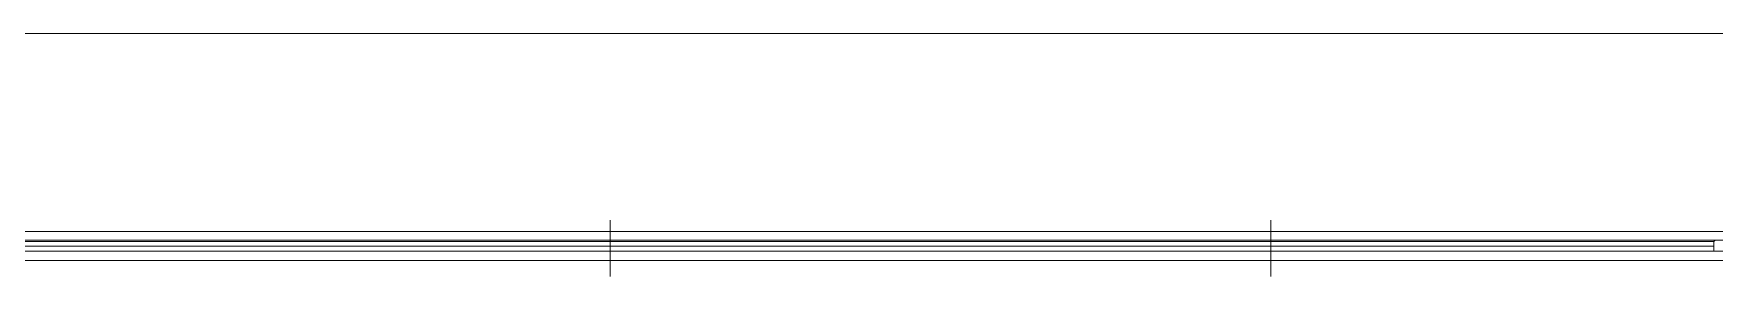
# Model space of a CAD drawing. Header units: millimetres. Extents: x 70151 to 230897, y 35202 to 113211.
# Drawn here: x 174879.1 to 175065.9, y 71113.1 to 71140.1 of the extents above; entities that cross this region are included whole.
import ezdxf

# ---------------------------------------------------------------- set-up
doc = ezdxf.new("R2010")
doc.units = ezdxf.units.MM
doc.header["$LTSCALE"] = 50
doc.layers.add('2-con', color=2, linetype='Continuous')
doc.layers.add('mark-B', color=2, linetype='Continuous', lineweight=20)

# ---------------------------------------------------------------- blocks, each defined once
blk = doc.blocks.new('무풍1way 일반')
at = {"layer": 'mark-B'}
for p, q in [((-364.17, -332.68), (-364.17, -337.43)), ((-364.17, -337.57), (-364.17, -332.93)), ((-364.17, -333.08), (-364.17, -335.12)), ((-364.17, -333.78), (-364.17, -333.1)), ((-364.17, -333.44), (-364.17, -338.93)), ((-364.17, -334.62), (-364.17, -333.56)), ((-364.17, -335.68), (-364.17, -333.78)), ((-364.17, -333.79), (-364.17, -334.37)), ((-364.17, -333.93), (-364.17, -337.94)), ((-290.77, -332.68), (-290.77, -337.43)), ((-290.77, -337.57), (-290.77, -332.93)), ((-290.77, -333.08), (-290.77, -335.12)), ((-290.77, -333.78), (-290.77, -333.1)), ((-290.77, -333.44), (-290.77, -338.93)), ((-290.77, -334.62), (-290.77, -333.56)), ((-290.77, -335.68), (-290.77, -333.78)), ((-290.77, -333.79), (-290.77, -334.37)), ((-290.77, -333.93), (-290.77, -337.94)), ((-364.17, -338.1), (-364.17, -334.6)), ((-364.17, -335.12), (-364.17, -335.73)), ((-290.77, -338.1), (-290.77, -334.6)), ((-290.77, -335.12), (-290.77, -335.73)), ((-364.17, -337.43), (-364.17, -338.28)), ((-364.17, -338.03), (-364.17, -337.57)), ((-290.77, -337.43), (-290.77, -338.28)), ((-290.77, -338.03), (-290.77, -337.57))]:
    blk.add_line(p, q, dxfattribs=at)
for points, knots in [([(-416.54, -334.47), (-405.85, -334.47), (-395.16, -334.47), (-373.79, -334.47), (-363.1, -334.47), (-331.04, -334.47), (-309.67, -334.47), (-245.55, -334.47), (-202.8, -334.47), (-160.05, -334.47)], [0, 0, 0, 0, 0.125, 0.125, 0.25, 0.25, 0.5, 0.5, 1, 1, 1, 1]), ([(-160.05, -335.49), (-202.8, -335.49), (-245.55, -335.49), (-309.67, -335.49), (-331.04, -335.49), (-363.1, -335.49), (-373.79, -335.49), (-395.16, -335.49), (-405.85, -335.49), (-416.54, -335.49)], [0, 0, 0, 0, 0.5, 0.5, 0.75, 0.75, 0.875, 0.875, 1, 1, 1, 1]), ([(-413.41, -336.56), (-413.41, -336.56), (-413.41, -336.56), (-413.41, -336.55), (-413.41, -336.54), (-413.41, -336.53), (-413.41, -336.53), (-413.41, -336.51), (-413.41, -336.49), (-413.41, -336.47), (-413.41, -336.46), (-413.41, -336.44), (-413.41, -336.42), (-413.41, -336.39), (-413.41, -336.37), (-413.41, -336.32), (-413.41, -336.31), (-413.41, -336.28), (-413.4, -336.25), (-413.4, -336.22), (-413.4, -336.19), (-413.4, -336.17), (-413.4, -336.13), (-413.4, -336.09), (-413.4, -336.06)], [0, 0, 0, 0, 0.125, 0.125, 0.1875, 0.1875, 0.25, 0.25, 0.375, 0.375, 0.4375, 0.4375, 0.5, 0.5, 0.625, 0.625, 0.6875, 0.6875, 0.75, 0.8125, 0.8125, 0.875, 0.875, 1, 1, 1, 1]), ([(-413.41, -336.56), (-413.41, -336.56), (-413.41, -336.56), (-413.41, -336.55), (-413.41, -336.54), (-413.41, -336.53), (-413.41, -336.53), (-413.41, -336.51), (-413.41, -336.49), (-413.41, -336.47), (-413.41, -336.46), (-413.41, -336.44), (-413.41, -336.42), (-413.41, -336.39), (-413.41, -336.37), (-413.41, -336.32), (-413.41, -336.31), (-413.41, -336.28), (-413.4, -336.25), (-413.4, -336.22), (-413.4, -336.19), (-413.4, -336.17), (-413.4, -336.13), (-413.4, -336.09), (-413.4, -336.06)], [0, 0, 0, 0, 0.125, 0.125, 0.1875, 0.1875, 0.25, 0.25, 0.375, 0.375, 0.4375, 0.4375, 0.5, 0.5, 0.625, 0.625, 0.6875, 0.6875, 0.75, 0.8125, 0.8125, 0.875, 0.875, 1, 1, 1, 1]), ([(-413.4, -336.06), (-413.07, -336.06), (-412.73, -336.06), (-411.06, -336.06), (-409.72, -336.06), (-403.03, -336.06), (-397.67, -336.06), (-370.9, -336.06), (-349.47, -336.06), (-273.69, -336.06), (-219.33, -336.06), (-164.97, -336.06)], [0, 0, 0, 0, 0.004042, 0.004042, 0.020209, 0.020209, 0.084879, 0.084879, 0.343558, 0.343558, 1, 1, 1, 1]), ([(-413.4, -336.06), (-413.07, -336.06), (-412.73, -336.06), (-411.06, -336.06), (-409.72, -336.06), (-403.03, -336.06), (-397.67, -336.06), (-370.9, -336.06), (-349.47, -336.06), (-273.69, -336.06), (-219.33, -336.06), (-164.97, -336.06)], [0, 0, 0, 0, 0.004042, 0.004042, 0.020209, 0.020209, 0.084879, 0.084879, 0.343558, 0.343558, 1, 1, 1, 1]), ([(0, -337.7), (-37.52, -337.7), (-112.55, -337.7), (-206.33, -337.7), (-281.36, -337.7), (-337.64, -337.7), (-384.53, -337.7), (-417.35, -337.7), (-435.94, -337.7), (-445.14, -337.7), (-449.65, -337.7)], [0, 0, 0, 0, 0.250292, 0.500585, 0.625731, 0.750877, 0.876023, 0.938597, 0.969883, 1, 1, 1, 1]), ([(0, -337.7), (-37.52, -337.7), (-112.55, -337.7), (-206.33, -337.7), (-281.36, -337.7), (-337.64, -337.7), (-384.53, -337.7), (-417.35, -337.7), (-435.94, -337.7), (-445.14, -337.7), (-449.65, -337.7)], [0, 0, 0, 0, 0.250292, 0.500585, 0.625731, 0.750877, 0.876023, 0.938597, 0.969883, 1, 1, 1, 1]), ([(-413.41, -336.56), (-413.43, -336.58), (-413.45, -336.6), (-413.48, -336.63), (-413.5, -336.65), (-413.52, -336.67)], [0, 0, 0, 0, 0.500753, 0.500753, 1, 1, 1, 1]), ([(-413.41, -336.56), (-413.43, -336.58), (-413.45, -336.6), (-413.48, -336.63), (-413.5, -336.65), (-413.52, -336.67)], [0, 0, 0, 0, 0.500753, 0.500753, 1, 1, 1, 1]), ([(-456.22, -359.74), (-451.47, -359.74), (-441.96, -359.74), (-422.95, -359.74), (-389.69, -359.74), (-342.16, -359.74), (-285.14, -359.74), (-209.1, -359.74), (-114.05, -359.74), (-38.02, -359.74), (0, -359.74)], [0, 0, 0, 0, 0.03125, 0.0625, 0.125, 0.25, 0.375, 0.5, 0.75, 1, 1, 1, 1]), ([(-456.22, -359.74), (-451.47, -359.74), (-441.96, -359.74), (-422.95, -359.74), (-389.69, -359.74), (-342.16, -359.74), (-285.14, -359.74), (-209.1, -359.74), (-114.05, -359.74), (-38.02, -359.74), (0, -359.74)], [0, 0, 0, 0, 0.03125, 0.0625, 0.125, 0.25, 0.375, 0.5, 0.75, 1, 1, 1, 1])]:
    blk.add_open_spline(points, degree=3, knots=knots, dxfattribs=at)
for points in [[(-413.4, -336.06), (-413.4, -335.87), (-413.4, -335.68), (-413.4, -335.49)], [(-413.4, -336.06), (-413.4, -335.87), (-413.4, -335.68), (-413.4, -335.49)], [(-449.65, -336.71), (-299.77, -336.71), (-149.88, -336.71), (0, -336.71)], [(-449.65, -336.71), (-299.77, -336.71), (-149.88, -336.71), (0, -336.71)], [(-164.96, -336.56), (-247.78, -336.56), (-330.6, -336.56), (-413.41, -336.56)], [(-164.96, -336.56), (-247.78, -336.56), (-330.6, -336.56), (-413.41, -336.56)]]:
    blk.add_open_spline(points, degree=3, dxfattribs=at)
blk = doc.blocks.new('dpdjzjs')
at = {"layer": 'mark-B', "rotation": 180}
blk.add_blockref('무풍1way 일반', (174652.41, 90772.44), dxfattribs=at)

msp = doc.modelspace()

# ---------------------------------------------------------------- block references
at = {"layer": '2-con'}
msp.add_blockref('dpdjzjs', (0, -19992.04), dxfattribs=at)

doc.saveas('drawing.dxf')
